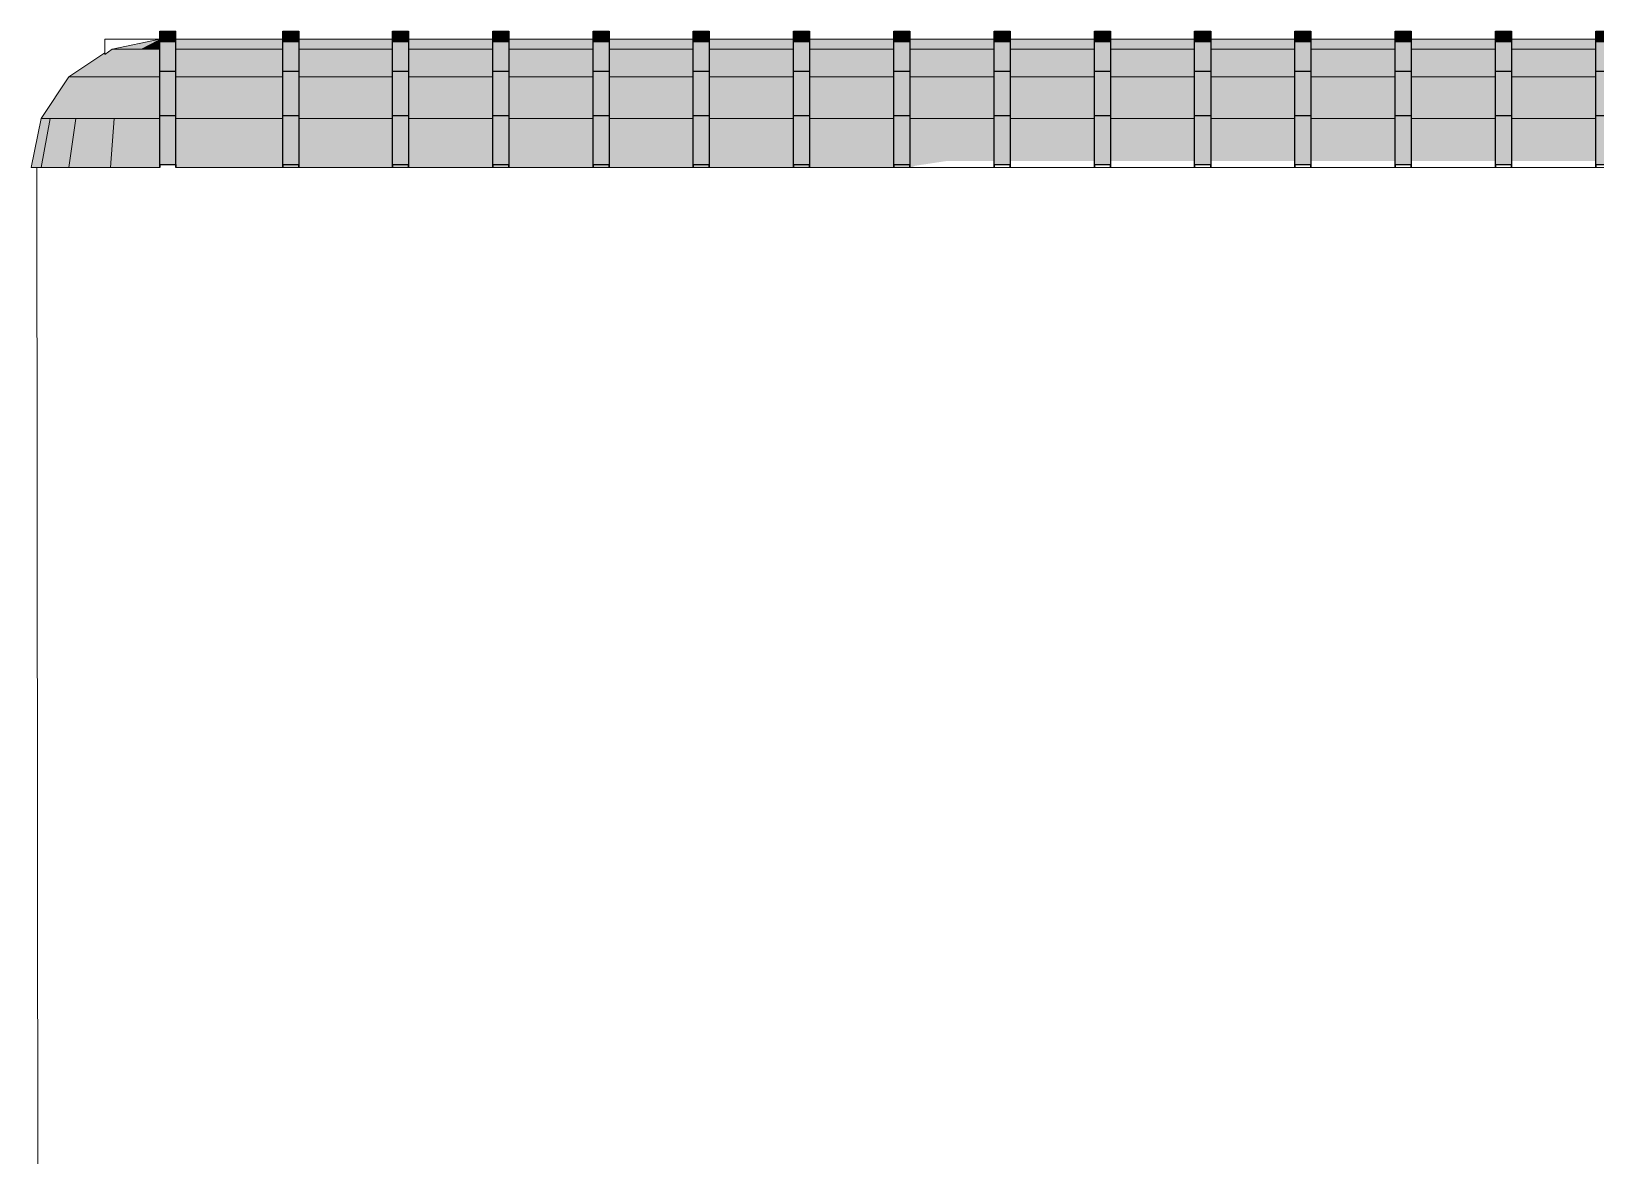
# Model space of a CAD drawing. Header units: millimetres. Extents: x -245 to 49755, y -245 to 41806.
# Drawn here: x 3577 to 5527, y 31748 to 33150 of the extents above; entities that cross this region are included whole.
import ezdxf

# ---------------------------------------------------------------- set-up
doc = ezdxf.new("R2010")
doc.units = ezdxf.units.MM
doc.linetypes.add('PUNKT2_S9', pattern=[1, 0, -1])
doc.layers.add('Standard', color=7, linetype='Continuous', lineweight=25)

msp = doc.modelspace()

# ---------------------------------------------------------------- hatches: boundary and pattern name
at = {"layer": 'Standard', "linetype": 'PUNKT2_S9', "lineweight": 25}
for color, points in [(250, [(3680.6, 33127.6), (3737.2, 33139.8), (3678, 33127.6)]), (250, [(3693.9, 33127.6), (3737.2, 33139.8), (3680.6, 33127.6)]), (250, [(3713.7, 33127.6), (3737.2, 33139.8), (3693.9, 33127.6)]), (250, [(3737.2, 33127.6), (3737.2, 33139.8), (3713.7, 33127.6)]), (8, [(3757.2, 33149.8), (3737.2, 33149.8), (3737.2, 33136.9), (3757.2, 33136.9)]), (8, [(3757.2, 33136.9), (3737.2, 33136.9), (3737.2, 33100), (3757.2, 33100)]), (8, [(3910.6, 33149.8), (3890.6, 33149.8), (3890.6, 33136.9), (3910.6, 33136.9)]), (8, [(3910.6, 33136.9), (3890.6, 33136.9), (3890.6, 33100), (3910.6, 33100)]), (250, [(3632.6, 33092.9), (3680.6, 33127.6), (3678, 33127.6), (3669, 33120.9), (3669, 33123), (3624, 33092.9)]), (250, [(3657.2, 33092.9), (3693.9, 33127.6), (3680.6, 33127.6), (3632.6, 33092.9)]), (250, [(3693.9, 33092.9), (3713.7, 33127.6), (3693.9, 33127.6), (3657.2, 33092.9)]), (250, [(3737.2, 33092.9), (3737.2, 33127.6), (3713.7, 33127.6), (3693.9, 33092.9)]), (8, [(3757.2, 33100), (3737.2, 33100), (3737.2, 33044.9), (3757.2, 33044.9)]), (8, [(3910.6, 33100), (3890.6, 33100), (3890.6, 33044.9), (3910.6, 33044.9)]), (250, [(3600.6, 33041), (3632.6, 33092.9), (3624, 33092.9), (3589.3, 33041)]), (250, [(3632.6, 33041), (3657.2, 33092.9), (3632.6, 33092.9), (3600.6, 33041)]), (250, [(3680.6, 33041), (3693.9, 33092.9), (3657.2, 33092.9), (3632.6, 33041)]), (250, [(3737.2, 33041), (3737.2, 33092.9), (3693.9, 33092.9), (3680.6, 33041)]), (250, [(3589.3, 32979.8), (3600.6, 33041), (3589.3, 33041), (3577.2, 32979.8)]), (250, [(3624, 32979.8), (3632.6, 33041), (3600.6, 33041), (3589.3, 32979.8)]), (250, [(3675.9, 32979.8), (3680.6, 33041), (3632.6, 33041), (3624, 32979.8)]), (250, [(3737.2, 32979.8), (3737.2, 33041), (3680.6, 33041), (3675.9, 32979.8)]), (8, [(3757.2, 33044.9), (3737.2, 33044.9), (3737.2, 32983.6), (3757.2, 32983.6)]), (8, [(3910.6, 33044.9), (3890.6, 33044.9), (3890.6, 32983.6), (3910.6, 32983.6)])]:
    msp.add_hatch(color=color, dxfattribs=at).paths.add_polyline_path(points)
h = msp.add_hatch(color=250, dxfattribs=at)
h.paths.add_polyline_path([(3757.2, 33127.6), (3890.6, 33127.6), (3890.6, 33139.8), (3757.2, 33139.8)])
h.paths.add_polyline_path([(3910.6, 33127.6), (4027.4, 33127.6), (4027.4, 33139.8), (3910.6, 33139.8)])
h.paths.add_polyline_path([(4047.4, 33127.6), (4152.4, 33127.6), (4152.4, 33139.8), (4047.4, 33139.8)])
h.paths.add_polyline_path([(4172.4, 33127.6), (4277.4, 33127.6), (4277.4, 33139.8), (4172.4, 33139.8)])
h.paths.add_polyline_path([(4297.4, 33127.6), (4402.4, 33127.6), (4402.4, 33139.8), (4297.4, 33139.8)])
h.paths.add_polyline_path([(4422.4, 33127.6), (4527.4, 33127.6), (4527.4, 33139.8), (4422.4, 33139.8)])
h.paths.add_polyline_path([(4547.4, 33127.6), (4652.4, 33127.6), (4652.4, 33139.8), (4547.4, 33139.8)])
h.paths.add_polyline_path([(4672.4, 33127.6), (4777.4, 33127.6), (4777.4, 33139.8), (4672.4, 33139.8)])
h.paths.add_polyline_path([(4797.4, 33127.6), (4902.4, 33127.6), (4902.4, 33139.8), (4797.4, 33139.8)])
h.paths.add_polyline_path([(4922.4, 33127.6), (5027.4, 33127.6), (5027.4, 33139.8), (4922.4, 33139.8)])
h.paths.add_polyline_path([(5047.4, 33127.6), (5152.4, 33127.6), (5152.4, 33139.8), (5047.4, 33139.8)])
h.paths.add_polyline_path([(5172.4, 33127.6), (5277.4, 33127.6), (5277.4, 33139.8), (5172.4, 33139.8)])
h.paths.add_polyline_path([(5297.4, 33127.6), (5402.4, 33127.6), (5402.4, 33139.8), (5297.4, 33139.8)])
h.paths.add_polyline_path([(5422.4, 33127.6), (5527.4, 33127.6), (5527.4, 33139.8), (5422.4, 33139.8)])
h.paths.add_polyline_path([(5547.4, 33127.6), (5652.4, 33127.6), (5652.4, 33139.8), (5547.4, 33139.8)])
h.paths.add_polyline_path([(5672.4, 33127.6), (5777.4, 33127.6), (5777.4, 33139.8), (5672.4, 33139.8)])
h.paths.add_polyline_path([(5797.4, 33127.6), (5902.4, 33127.6), (5902.4, 33139.8), (5797.4, 33139.8)])
h.paths.add_polyline_path([(5922.4, 33127.6), (6027.4, 33127.6), (6027.4, 33139.8), (5922.4, 33139.8)])
h.paths.add_polyline_path([(6047.4, 33127.6), (6152.4, 33127.6), (6152.4, 33139.8), (6047.4, 33139.8)])
h.paths.add_polyline_path([(6172.4, 33127.6), (6277.4, 33127.6), (6277.4, 33139.8), (6172.4, 33139.8)])
h.paths.add_polyline_path([(6297.4, 33127.6), (6402.4, 33127.6), (6402.4, 33139.8), (6297.4, 33139.8)])
h.paths.add_polyline_path([(6422.4, 33127.6), (6527.4, 33127.6), (6527.4, 33139.8), (6422.4, 33139.8)])
h.paths.add_polyline_path([(6547.4, 33127.6), (6652.4, 33127.6), (6652.4, 33139.8), (6547.4, 33139.8)])
h.paths.add_polyline_path([(6672.4, 33127.6), (6777.4, 33127.6), (6777.4, 33139.8), (6672.4, 33139.8)])
h.paths.add_polyline_path([(6797.4, 33127.6), (6902.4, 33127.6), (6902.4, 33139.8), (6797.4, 33139.8)])
h.paths.add_polyline_path([(6922.4, 33127.6), (7027.4, 33127.6), (7027.4, 33139.8), (6922.4, 33139.8)])
h.paths.add_polyline_path([(7047.4, 33127.6), (7152.4, 33127.6), (7152.4, 33139.8), (7047.4, 33139.8)])
h.paths.add_polyline_path([(7172.4, 33127.6), (7277.4, 33127.6), (7277.4, 33139.8), (7172.4, 33139.8)])
h.paths.add_polyline_path([(7297.4, 33127.6), (7402.4, 33127.6), (7402.4, 33139.8), (7297.4, 33139.8)])
h.paths.add_polyline_path([(7422.4, 33127.6), (7527.4, 33127.6), (7527.4, 33139.8), (7422.4, 33139.8)])
h.paths.add_polyline_path([(7547.4, 33127.6), (7652.4, 33127.6), (7652.4, 33139.8), (7547.4, 33139.8)])
h.paths.add_polyline_path([(7672.4, 33127.6), (7777.4, 33127.6), (7777.4, 33139.8), (7672.4, 33139.8)])
h.paths.add_polyline_path([(7797.4, 33127.6), (7902.4, 33127.6), (7902.4, 33139.8), (7797.4, 33139.8)])
h.paths.add_polyline_path([(7922.4, 33127.6), (7989.3, 33127.6), (7999.6, 33139.8), (7922.4, 33139.8)])
for points in [[(4047.4, 33149.8), (4047.4, 33136.9), (4027.4, 33136.9), (4027.4, 33149.8)], [(4047.4, 33136.9), (4047.4, 33100), (4027.4, 33100), (4027.4, 33136.9)], [(4172.4, 33149.8), (4172.4, 33136.9), (4152.4, 33136.9), (4152.4, 33149.8)], [(4172.4, 33136.9), (4172.4, 33100), (4152.4, 33100), (4152.4, 33136.9)], [(4297.4, 33149.8), (4297.4, 33136.9), (4277.4, 33136.9), (4277.4, 33149.8)], [(4297.4, 33136.9), (4297.4, 33100), (4277.4, 33100), (4277.4, 33136.9)], [(4422.4, 33149.8), (4422.4, 33136.9), (4402.4, 33136.9), (4402.4, 33149.8)], [(4422.4, 33136.9), (4422.4, 33100), (4402.4, 33100), (4402.4, 33136.9)], [(4547.4, 33149.8), (4547.4, 33136.9), (4527.4, 33136.9), (4527.4, 33149.8)], [(4547.4, 33136.9), (4547.4, 33100), (4527.4, 33100), (4527.4, 33136.9)], [(4672.4, 33149.8), (4672.4, 33136.9), (4652.4, 33136.9), (4652.4, 33149.8)], [(4672.4, 33136.9), (4672.4, 33100), (4652.4, 33100), (4652.4, 33136.9)], [(4797.4, 33149.8), (4797.4, 33136.9), (4777.4, 33136.9), (4777.4, 33149.8)], [(4797.4, 33136.9), (4797.4, 33100), (4777.4, 33100), (4777.4, 33136.9)], [(4922.4, 33149.8), (4922.4, 33136.9), (4902.4, 33136.9), (4902.4, 33149.8)], [(4922.4, 33136.9), (4922.4, 33100), (4902.4, 33100), (4902.4, 33136.9)], [(5047.4, 33149.8), (5047.4, 33136.9), (5027.4, 33136.9), (5027.4, 33149.8)], [(5047.4, 33136.9), (5047.4, 33100), (5027.4, 33100), (5027.4, 33136.9)], [(5172.4, 33149.8), (5172.4, 33136.9), (5152.4, 33136.9), (5152.4, 33149.8)], [(5172.4, 33136.9), (5172.4, 33100), (5152.4, 33100), (5152.4, 33136.9)], [(5297.4, 33149.8), (5297.4, 33136.9), (5277.4, 33136.9), (5277.4, 33149.8)], [(5297.4, 33136.9), (5297.4, 33100), (5277.4, 33100), (5277.4, 33136.9)], [(5422.4, 33149.8), (5422.4, 33136.9), (5402.4, 33136.9), (5402.4, 33149.8)], [(5422.4, 33136.9), (5422.4, 33100), (5402.4, 33100), (5402.4, 33136.9)], [(5547.4, 33149.8), (5547.4, 33136.9), (5527.4, 33136.9), (5527.4, 33149.8)], [(5547.4, 33136.9), (5547.4, 33100), (5527.4, 33100), (5527.4, 33136.9)], [(4047.4, 33100), (4047.4, 33044.9), (4027.4, 33044.9), (4027.4, 33100)], [(4172.4, 33100), (4172.4, 33044.9), (4152.4, 33044.9), (4152.4, 33100)], [(4297.4, 33100), (4297.4, 33044.9), (4277.4, 33044.9), (4277.4, 33100)], [(4422.4, 33100), (4422.4, 33044.9), (4402.4, 33044.9), (4402.4, 33100)], [(4547.4, 33100), (4547.4, 33044.9), (4527.4, 33044.9), (4527.4, 33100)], [(4672.4, 33100), (4672.4, 33044.9), (4652.4, 33044.9), (4652.4, 33100)], [(4797.4, 33100), (4797.4, 33044.9), (4777.4, 33044.9), (4777.4, 33100)], [(4922.4, 33100), (4922.4, 33044.9), (4902.4, 33044.9), (4902.4, 33100)], [(5047.4, 33100), (5047.4, 33044.9), (5027.4, 33044.9), (5027.4, 33100)], [(5172.4, 33100), (5172.4, 33044.9), (5152.4, 33044.9), (5152.4, 33100)], [(5297.4, 33100), (5297.4, 33044.9), (5277.4, 33044.9), (5277.4, 33100)], [(5422.4, 33100), (5422.4, 33044.9), (5402.4, 33044.9), (5402.4, 33100)], [(5547.4, 33100), (5547.4, 33044.9), (5527.4, 33044.9), (5527.4, 33100)], [(4047.4, 33044.9), (4047.4, 32983.6), (4027.4, 32983.6), (4027.4, 33044.9)], [(4172.4, 33044.9), (4172.4, 32983.6), (4152.4, 32983.6), (4152.4, 33044.9)], [(4297.4, 33044.9), (4297.4, 32983.6), (4277.4, 32983.6), (4277.4, 33044.9)], [(4422.4, 33044.9), (4422.4, 32983.6), (4402.4, 32983.6), (4402.4, 33044.9)], [(4547.4, 33044.9), (4547.4, 32983.6), (4527.4, 32983.6), (4527.4, 33044.9)], [(4672.4, 33044.9), (4672.4, 32983.6), (4652.4, 32983.6), (4652.4, 33044.9)], [(4797.4, 33044.9), (4797.4, 32983.6), (4777.4, 32983.6), (4777.4, 33044.9)], [(4922.4, 33044.9), (4922.4, 32983.6), (4902.4, 32983.6), (4902.4, 33044.9)], [(5047.4, 33044.9), (5047.4, 32983.6), (5027.4, 32983.6), (5027.4, 33044.9)], [(5172.4, 33044.9), (5172.4, 32983.6), (5152.4, 32983.6), (5152.4, 33044.9)], [(5297.4, 33044.9), (5297.4, 32983.6), (5277.4, 32983.6), (5277.4, 33044.9)], [(5422.4, 33044.9), (5422.4, 32983.6), (5402.4, 32983.6), (5402.4, 33044.9)], [(5547.4, 33044.9), (5547.4, 32983.6), (5527.4, 32983.6), (5527.4, 33044.9)]]:
    msp.add_hatch(color=8, dxfattribs=at).paths.add_polyline_path(points, flags=16)
h = msp.add_hatch(color=250, dxfattribs=at)
h.paths.add_polyline_path([(3757.2, 33092.9), (3890.6, 33092.9), (3890.6, 33127.6), (3757.2, 33127.6)])
h.paths.add_polyline_path([(3910.6, 33127.6), (3910.6, 33092.9), (4027.4, 33092.9), (4027.4, 33127.6)])
h.paths.add_polyline_path([(4152.4, 33127.6), (4047.4, 33127.6), (4047.4, 33092.9), (4152.4, 33092.9)])
h.paths.add_polyline_path([(4172.4, 33127.6), (4172.4, 33092.9), (4277.4, 33092.9), (4277.4, 33127.6)])
h.paths.add_polyline_path([(5527.4, 33127.6), (5422.4, 33127.6), (5422.4, 33092.9), (5527.4, 33092.9)])
h.paths.add_polyline_path([(5402.4, 33127.6), (5297.4, 33127.6), (5297.4, 33092.9), (5402.4, 33092.9)])
h.paths.add_polyline_path([(5277.4, 33127.6), (5172.4, 33127.6), (5172.4, 33092.9), (5277.4, 33092.9)])
h.paths.add_polyline_path([(5152.4, 33127.6), (5047.4, 33127.6), (5047.4, 33092.9), (5152.4, 33092.9)])
h.paths.add_polyline_path([(5027.4, 33127.6), (4922.4, 33127.6), (4922.4, 33092.9), (5027.4, 33092.9)])
h.paths.add_polyline_path([(4902.4, 33127.6), (4797.4, 33127.6), (4797.4, 33092.9), (4902.4, 33092.9)])
h.paths.add_polyline_path([(4777.4, 33127.6), (4672.4, 33127.6), (4672.4, 33092.9), (4777.4, 33092.9)])
h.paths.add_polyline_path([(4652.4, 33127.6), (4547.4, 33127.6), (4547.4, 33092.9), (4652.4, 33092.9)])
h.paths.add_polyline_path([(4527.4, 33127.6), (4422.4, 33127.6), (4422.4, 33092.9), (4527.4, 33092.9)])
h.paths.add_polyline_path([(4402.4, 33127.6), (4297.4, 33127.6), (4297.4, 33092.9), (4402.4, 33092.9)])
h.paths.add_polyline_path([(5652.4, 33127.6), (5547.4, 33127.6), (5547.4, 33092.9), (5652.4, 33092.9)])
h.paths.add_polyline_path([(6797.4, 33127.6), (6797.4, 33092.9), (6902.4, 33092.9), (6902.4, 33127.6)])
h.paths.add_polyline_path([(6777.4, 33127.6), (6672.4, 33127.6), (6672.4, 33092.9), (6777.4, 33092.9)])
h.paths.add_polyline_path([(6652.4, 33127.6), (6547.4, 33127.6), (6547.4, 33092.9), (6652.4, 33092.9)])
h.paths.add_polyline_path([(6527.4, 33127.6), (6422.4, 33127.6), (6422.4, 33092.9), (6527.4, 33092.9)])
h.paths.add_polyline_path([(6402.4, 33127.6), (6297.4, 33127.6), (6297.4, 33092.9), (6402.4, 33092.9)])
h.paths.add_polyline_path([(6277.4, 33127.6), (6172.4, 33127.6), (6172.4, 33092.9), (6277.4, 33092.9)])
h.paths.add_polyline_path([(6152.4, 33127.6), (6047.4, 33127.6), (6047.4, 33092.9), (6152.4, 33092.9)])
h.paths.add_polyline_path([(6027.4, 33127.6), (5922.4, 33127.6), (5922.4, 33092.9), (6027.4, 33092.9)])
h.paths.add_polyline_path([(5902.4, 33127.6), (5797.4, 33127.6), (5797.4, 33092.9), (5902.4, 33092.9)])
h.paths.add_polyline_path([(5777.4, 33127.6), (5672.4, 33127.6), (5672.4, 33092.9), (5777.4, 33092.9)])
h.paths.add_polyline_path([(6922.4, 33127.6), (6922.4, 33092.9), (7027.4, 33092.9), (7027.4, 33127.6)])
h.paths.add_polyline_path([(7989.3, 33127.6), (7922.4, 33127.6), (7922.4, 33092.9), (7960.2, 33092.9)])
h.paths.add_polyline_path([(7902.4, 33127.6), (7797.4, 33127.6), (7797.4, 33092.9), (7902.4, 33092.9)])
h.paths.add_polyline_path([(7777.4, 33127.6), (7672.4, 33127.6), (7672.4, 33092.9), (7777.4, 33092.9)])
h.paths.add_polyline_path([(7652.4, 33127.6), (7547.4, 33127.6), (7547.4, 33092.9), (7652.4, 33092.9)])
h.paths.add_polyline_path([(7527.4, 33127.6), (7422.4, 33127.6), (7422.4, 33092.9), (7527.4, 33092.9)])
h.paths.add_polyline_path([(7402.4, 33127.6), (7297.4, 33127.6), (7297.4, 33092.9), (7402.4, 33092.9)])
h.paths.add_polyline_path([(7277.4, 33127.6), (7172.4, 33127.6), (7172.4, 33092.9), (7277.4, 33092.9)])
h.paths.add_polyline_path([(7152.4, 33127.6), (7047.4, 33127.6), (7047.4, 33092.9), (7152.4, 33092.9)])
h = msp.add_hatch(color=250, dxfattribs=at)
h.paths.add_polyline_path([(3757.2, 33041), (3890.6, 33041), (3890.6, 33092.9), (3757.2, 33092.9)])
h.paths.add_polyline_path([(3910.6, 33041), (4027.4, 33041), (4027.4, 33092.9), (3910.6, 33092.9)])
h.paths.add_polyline_path([(4047.4, 33041), (4152.4, 33041), (4152.4, 33092.9), (4047.4, 33092.9)])
h.paths.add_polyline_path([(4172.4, 33041), (4277.4, 33041), (4277.4, 33092.9), (4172.4, 33092.9)])
h.paths.add_polyline_path([(4297.4, 33041), (4402.4, 33041), (4402.4, 33092.9), (4297.4, 33092.9)])
h.paths.add_polyline_path([(4422.4, 33041), (4527.4, 33041), (4527.4, 33092.9), (4422.4, 33092.9)])
h.paths.add_polyline_path([(4547.4, 33041), (4652.4, 33041), (4652.4, 33092.9), (4547.4, 33092.9)])
h.paths.add_polyline_path([(4672.4, 33041), (4777.4, 33041), (4777.4, 33092.9), (4672.4, 33092.9)])
h.paths.add_polyline_path([(4797.4, 33041), (4902.4, 33041), (4902.4, 33092.9), (4797.4, 33092.9)])
h.paths.add_polyline_path([(4922.4, 33041), (5027.4, 33041), (5027.4, 33092.9), (4922.4, 33092.9)])
h.paths.add_polyline_path([(5047.4, 33041), (5152.4, 33041), (5152.4, 33092.9), (5047.4, 33092.9)])
h.paths.add_polyline_path([(5172.4, 33041), (5277.4, 33041), (5277.4, 33092.9), (5172.4, 33092.9)])
h.paths.add_polyline_path([(5297.4, 33041), (5402.4, 33041), (5402.4, 33092.9), (5297.4, 33092.9)])
h.paths.add_polyline_path([(5422.4, 33041), (5527.4, 33041), (5527.4, 33092.9), (5422.4, 33092.9)])
h.paths.add_polyline_path([(5547.4, 33041), (5652.4, 33041), (5652.4, 33092.9), (5547.4, 33092.9)])
h.paths.add_polyline_path([(5672.4, 33041), (5777.4, 33041), (5777.4, 33092.9), (5672.4, 33092.9)])
h.paths.add_polyline_path([(5797.4, 33041), (5902.4, 33041), (5902.4, 33092.9), (5797.4, 33092.9)])
h.paths.add_polyline_path([(5922.4, 33041), (6027.4, 33041), (6027.4, 33092.9), (5922.4, 33092.9)])
h.paths.add_polyline_path([(6047.4, 33041), (6152.4, 33041), (6152.4, 33092.9), (6047.4, 33092.9)])
h.paths.add_polyline_path([(6172.4, 33041), (6277.4, 33041), (6277.4, 33092.9), (6172.4, 33092.9)])
h.paths.add_polyline_path([(6297.4, 33041), (6402.4, 33041), (6402.4, 33092.9), (6297.4, 33092.9)])
h.paths.add_polyline_path([(6422.4, 33041), (6527.4, 33041), (6527.4, 33092.9), (6422.4, 33092.9)])
h.paths.add_polyline_path([(6547.4, 33041), (6652.4, 33041), (6652.4, 33092.9), (6547.4, 33092.9)])
h.paths.add_polyline_path([(6672.4, 33041), (6777.4, 33041), (6777.4, 33092.9), (6672.4, 33092.9)])
h.paths.add_polyline_path([(6797.4, 33041), (6902.4, 33041), (6902.4, 33092.9), (6797.4, 33092.9)])
h.paths.add_polyline_path([(6922.4, 33041), (7027.4, 33041), (7027.4, 33092.9), (6922.4, 33092.9)])
h.paths.add_polyline_path([(7047.4, 33041), (7152.4, 33041), (7152.4, 33092.9), (7047.4, 33092.9)])
h.paths.add_polyline_path([(7172.4, 33041), (7277.4, 33041), (7277.4, 33092.9), (7172.4, 33092.9)])
h.paths.add_polyline_path([(7297.4, 33041), (7402.4, 33041), (7402.4, 33092.9), (7297.4, 33092.9)])
h.paths.add_polyline_path([(7422.4, 33041), (7527.4, 33041), (7527.4, 33092.9), (7422.4, 33092.9)])
h.paths.add_polyline_path([(7547.4, 33041), (7652.4, 33041), (7652.4, 33092.9), (7547.4, 33092.9)])
h.paths.add_polyline_path([(7672.4, 33041), (7777.4, 33041), (7777.4, 33092.9), (7672.4, 33092.9)])
h.paths.add_polyline_path([(7797.4, 33041), (7902.4, 33041), (7902.4, 33092.9), (7797.4, 33092.9)])
h.paths.add_polyline_path([(7922.4, 33092.9), (7922.4, 33047.8), (7960.2, 33092.9)])
h = msp.add_hatch(color=250, dxfattribs=at)
h.paths.add_polyline_path([(3757.2, 32979.8), (4674.2, 32979.8), (4678.9, 32982.1), (4681, 32982.4), (4717.8, 32988), (4777.4, 32988), (4777.4, 33041), (4672.4, 33041), (4672.4, 32983.6), (4652.4, 32983.6), (4652.4, 33041), (4547.4, 33041), (4547.4, 32983.6), (4527.4, 32983.6), (4527.4, 33041), (4422.4, 33041), (4422.4, 32983.6), (4402.4, 32983.6), (4402.4, 33041), (4297.4, 33041), (4297.4, 32983.6), (4277.4, 32983.6), (4277.4, 33041), (4172.4, 33041), (4172.4, 32983.6), (4152.4, 32983.6), (4152.4, 33041), (4047.4, 33041), (4047.4, 32983.6), (4027.4, 32983.6), (4027.4, 33041), (3910.6, 33041), (3910.6, 32983.6), (3890.6, 32983.6), (3890.6, 33041), (3757.2, 33041)])
h.paths.add_polyline_path([(5527.4, 33041), (5422.4, 33041), (5422.4, 32988), (5527.4, 32988)])
h.paths.add_polyline_path([(5402.4, 32988), (5402.4, 33041), (5297.4, 33041), (5297.4, 32988)])
h.paths.add_polyline_path([(5172.4, 32988), (5277.4, 32988), (5277.4, 33041), (5172.4, 33041)])
h.paths.add_polyline_path([(5152.4, 32988), (5152.4, 33041), (5047.4, 33041), (5047.4, 32988)])
h.paths.add_polyline_path([(4922.4, 32988), (5027.4, 32988), (5027.4, 33041), (4922.4, 33041)])
h.paths.add_polyline_path([(4902.4, 32988), (4902.4, 33041), (4797.4, 33041), (4797.4, 32988)])
h.paths.add_polyline_path([(5652.4, 33041), (5547.4, 33041), (5547.4, 32988), (5652.4, 32988)])
h.paths.add_polyline_path([(6797.4, 33041), (6797.4, 32983.6), (6777.4, 32983.6), (6777.4, 33041), (6672.4, 33041), (6672.4, 32983.6), (6652.4, 32983.6), (6652.4, 33041), (6547.4, 33041), (6547.4, 32983.6), (6527.4, 32983.6), (6527.4, 33041), (6422.4, 33041), (6422.4, 32983.6), (6402.4, 32983.6), (6402.4, 33041), (6297.4, 33041), (6297.4, 32983.6), (6277.4, 32983.6), (6277.4, 33041), (6172.4, 33041), (6172.4, 32983.6), (6152.4, 32983.6), (6152.4, 33041), (6047.4, 33041), (6047.4, 32983.6), (6027.4, 32983.6), (6027.4, 33041), (5922.4, 33041), (5922.4, 32983.6), (5902.4, 32983.6), (5902.4, 33041), (5797.4, 33041), (5797.4, 32983.6), (5777.4, 32983.6), (5777.4, 33041), (5672.4, 33041), (5672.4, 32988), (5746.1, 32988), (5748.4, 32987.7), (5784.9, 32982.1), (5786.9, 32981.1), (5789.6, 32979.8), (7865.3, 32979.8), (7902.4, 33024), (7902.4, 33041), (7797.4, 33041), (7797.4, 32983.6), (7777.4, 32983.6), (7777.4, 33041), (7672.4, 33041), (7672.4, 32983.6), (7652.4, 32983.6), (7652.4, 33041), (7547.4, 33041), (7547.4, 32983.6), (7527.4, 32983.6), (7527.4, 33041), (7422.4, 33041), (7422.4, 32983.6), (7402.4, 32983.6), (7402.4, 33041), (7297.4, 33041), (7297.4, 32983.6), (7277.4, 32983.6), (7277.4, 33041), (7172.4, 33041), (7172.4, 32983.6), (7152.4, 32983.6), (7152.4, 33041), (7047.4, 33041), (7047.4, 32983.6), (7027.4, 32983.6), (7027.4, 33041), (6922.4, 33041), (6922.4, 32983.6), (6902.4, 32983.6), (6902.4, 33041)])

# ---------------------------------------------------------------- linework, layer by layer
at = {"layer": 'Standard', "color": 253, "linetype": 'Continuous', "lineweight": 18}
for p, q in [((3737.2, 33139.8), (3669, 33139.8)), ((3669, 33139.8), (3669, 33120.9)), ((3737.2, 33139.8), (3669, 33139.8)), ((3737.2, 33139.8), (3678, 33127.6)), ((3777.4, 33139.8), (3757.2, 33139.8)), ((3777.4, 33139.8), (3757.2, 33139.8)), ((3890.6, 33139.8), (3777.4, 33139.8)), ((3890.6, 33139.8), (3777.4, 33139.8)), ((4027.4, 33139.8), (3910.6, 33139.8)), ((4027.4, 33139.8), (3910.6, 33139.8)), ((4152.4, 33139.8), (4047.4, 33139.8)), ((4152.4, 33139.8), (4047.4, 33139.8)), ((4277.4, 33139.8), (4172.4, 33139.8)), ((4277.4, 33139.8), (4172.4, 33139.8)), ((4402.4, 33139.8), (4297.4, 33139.8)), ((4402.4, 33139.8), (4297.4, 33139.8)), ((4527.4, 33139.8), (4422.4, 33139.8)), ((4527.4, 33139.8), (4422.4, 33139.8)), ((4652.4, 33139.8), (4547.4, 33139.8)), ((4652.4, 33139.8), (4547.4, 33139.8)), ((4777.4, 33139.8), (4672.4, 33139.8)), ((4777.4, 33139.8), (4672.4, 33139.8)), ((4902.4, 33139.8), (4797.4, 33139.8)), ((4902.4, 33139.8), (4797.4, 33139.8)), ((5027.4, 33139.8), (4922.4, 33139.8)), ((5027.4, 33139.8), (4922.4, 33139.8)), ((5152.4, 33139.8), (5047.4, 33139.8)), ((5152.4, 33139.8), (5047.4, 33139.8)), ((5277.4, 33139.8), (5172.4, 33139.8)), ((5277.4, 33139.8), (5172.4, 33139.8)), ((5402.4, 33139.8), (5297.4, 33139.8)), ((5402.4, 33139.8), (5297.4, 33139.8)), ((5527.4, 33139.8), (5422.4, 33139.8)), ((5527.4, 33139.8), (5422.4, 33139.8)), ((3678, 33127.6), (3669, 33120.9)), ((3584.2, 32979.8), (3585.8, 30842.1))]:
    msp.add_line(p, q, dxfattribs=at)
at = {"layer": 'Standard', "color": 252, "linetype": 'Continuous', "lineweight": -3}
for p, q in [((3737.2, 33149.8), (3757.2, 33149.8)), ((3737.2, 33136.9), (3737.2, 33149.8)), ((3737.2, 33100), (3737.2, 33136.9)), ((3737.2, 33136.9), (3757.2, 33136.9)), ((3757.2, 33136.9), (3757.2, 33149.8)), ((3757.2, 33100), (3757.2, 33136.9)), ((3890.6, 33136.9), (3890.6, 33149.8)), ((3890.6, 33149.8), (3910.6, 33149.8)), ((3890.6, 33100), (3890.6, 33136.9)), ((3890.6, 33136.9), (3910.6, 33136.9)), ((3910.6, 33149.8), (3910.6, 33136.9)), ((3910.6, 33136.9), (3910.6, 33100)), ((4027.4, 33136.9), (4027.4, 33149.8)), ((4027.4, 33149.8), (4047.4, 33149.8)), ((4027.4, 33100), (4027.4, 33136.9)), ((4027.4, 33136.9), (4047.4, 33136.9)), ((4047.4, 33149.8), (4047.4, 33136.9)), ((4047.4, 33136.9), (4047.4, 33100)), ((4152.4, 33136.9), (4152.4, 33149.8)), ((4152.4, 33149.8), (4172.4, 33149.8)), ((4152.4, 33100), (4152.4, 33136.9)), ((4152.4, 33136.9), (4172.4, 33136.9)), ((4172.4, 33149.8), (4172.4, 33136.9)), ((4172.4, 33136.9), (4172.4, 33100)), ((4277.4, 33136.9), (4277.4, 33149.8)), ((4277.4, 33149.8), (4297.4, 33149.8)), ((4277.4, 33100), (4277.4, 33136.9)), ((4277.4, 33136.9), (4297.4, 33136.9)), ((4297.4, 33149.8), (4297.4, 33136.9)), ((4297.4, 33136.9), (4297.4, 33100)), ((4402.4, 33136.9), (4402.4, 33149.8)), ((4402.4, 33149.8), (4422.4, 33149.8)), ((4402.4, 33100), (4402.4, 33136.9)), ((4402.4, 33136.9), (4422.4, 33136.9)), ((4422.4, 33149.8), (4422.4, 33136.9)), ((4422.4, 33136.9), (4422.4, 33100)), ((4527.4, 33136.9), (4527.4, 33149.8)), ((4527.4, 33149.8), (4547.4, 33149.8)), ((4527.4, 33100), (4527.4, 33136.9)), ((4527.4, 33136.9), (4547.4, 33136.9)), ((4547.4, 33149.8), (4547.4, 33136.9)), ((4547.4, 33136.9), (4547.4, 33100)), ((4652.4, 33136.9), (4652.4, 33149.8)), ((4652.4, 33149.8), (4672.4, 33149.8)), ((4652.4, 33100), (4652.4, 33136.9)), ((4652.4, 33136.9), (4672.4, 33136.9)), ((4672.4, 33149.8), (4672.4, 33136.9)), ((4672.4, 33136.9), (4672.4, 33100)), ((4777.4, 33136.9), (4777.4, 33149.8)), ((4777.4, 33149.8), (4797.4, 33149.8)), ((4777.4, 33100), (4777.4, 33136.9)), ((4777.4, 33136.9), (4797.4, 33136.9)), ((4797.4, 33149.8), (4797.4, 33136.9)), ((4797.4, 33136.9), (4797.4, 33100)), ((4902.4, 33136.9), (4902.4, 33149.8)), ((4902.4, 33149.8), (4922.4, 33149.8)), ((4902.4, 33100), (4902.4, 33136.9)), ((4902.4, 33136.9), (4922.4, 33136.9)), ((4922.4, 33149.8), (4922.4, 33136.9)), ((4922.4, 33136.9), (4922.4, 33100)), ((5027.4, 33136.9), (5027.4, 33149.8)), ((5027.4, 33149.8), (5047.4, 33149.8)), ((5027.4, 33100), (5027.4, 33136.9)), ((5027.4, 33136.9), (5047.4, 33136.9)), ((5047.4, 33149.8), (5047.4, 33136.9)), ((5047.4, 33136.9), (5047.4, 33100)), ((5152.4, 33136.9), (5152.4, 33149.8)), ((5152.4, 33149.8), (5172.4, 33149.8)), ((5152.4, 33100), (5152.4, 33136.9)), ((5152.4, 33136.9), (5172.4, 33136.9)), ((5172.4, 33149.8), (5172.4, 33136.9)), ((5172.4, 33136.9), (5172.4, 33100)), ((5277.4, 33136.9), (5277.4, 33149.8)), ((5277.4, 33149.8), (5297.4, 33149.8)), ((5277.4, 33100), (5277.4, 33136.9)), ((5277.4, 33136.9), (5297.4, 33136.9)), ((5297.4, 33149.8), (5297.4, 33136.9)), ((5297.4, 33136.9), (5297.4, 33100)), ((5402.4, 33136.9), (5402.4, 33149.8)), ((5402.4, 33149.8), (5422.4, 33149.8)), ((5402.4, 33100), (5402.4, 33136.9)), ((5402.4, 33136.9), (5422.4, 33136.9)), ((5422.4, 33149.8), (5422.4, 33136.9)), ((5422.4, 33136.9), (5422.4, 33100)), ((5527.4, 33136.9), (5527.4, 33149.8)), ((5527.4, 33149.8), (5547.4, 33149.8)), ((5527.4, 33100), (5527.4, 33136.9)), ((5527.4, 33136.9), (5547.4, 33136.9)), ((3737.2, 33044.9), (3737.2, 33100)), ((3737.2, 33100), (3757.2, 33100)), ((3757.2, 33044.9), (3757.2, 33100)), ((3890.6, 33044.9), (3890.6, 33100)), ((3890.6, 33100), (3910.6, 33100)), ((3910.6, 33100), (3910.6, 33044.9)), ((4027.4, 33044.9), (4027.4, 33100)), ((4027.4, 33100), (4047.4, 33100)), ((4047.4, 33100), (4047.4, 33044.9)), ((4152.4, 33044.9), (4152.4, 33100)), ((4152.4, 33100), (4172.4, 33100)), ((4172.4, 33100), (4172.4, 33044.9)), ((4277.4, 33044.9), (4277.4, 33100)), ((4277.4, 33100), (4297.4, 33100)), ((4297.4, 33100), (4297.4, 33044.9)), ((4402.4, 33044.9), (4402.4, 33100)), ((4402.4, 33100), (4422.4, 33100)), ((4422.4, 33100), (4422.4, 33044.9)), ((4527.4, 33044.9), (4527.4, 33100)), ((4527.4, 33100), (4547.4, 33100)), ((4547.4, 33100), (4547.4, 33044.9)), ((4652.4, 33044.9), (4652.4, 33100)), ((4652.4, 33100), (4672.4, 33100)), ((4672.4, 33100), (4672.4, 33044.9)), ((4777.4, 33044.9), (4777.4, 33100)), ((4777.4, 33100), (4797.4, 33100)), ((4797.4, 33100), (4797.4, 33044.9)), ((4902.4, 33044.9), (4902.4, 33100)), ((4902.4, 33100), (4922.4, 33100)), ((4922.4, 33100), (4922.4, 33044.9)), ((5027.4, 33044.9), (5027.4, 33100)), ((5027.4, 33100), (5047.4, 33100)), ((5047.4, 33100), (5047.4, 33044.9)), ((5152.4, 33044.9), (5152.4, 33100)), ((5152.4, 33100), (5172.4, 33100)), ((5172.4, 33100), (5172.4, 33044.9)), ((5277.4, 33044.9), (5277.4, 33100)), ((5277.4, 33100), (5297.4, 33100)), ((5297.4, 33100), (5297.4, 33044.9)), ((5402.4, 33044.9), (5402.4, 33100)), ((5402.4, 33100), (5422.4, 33100)), ((5422.4, 33100), (5422.4, 33044.9)), ((5527.4, 33044.9), (5527.4, 33100)), ((5527.4, 33100), (5547.4, 33100)), ((3737.2, 32983.6), (3737.2, 33044.9)), ((3737.2, 33044.9), (3757.2, 33044.9)), ((3757.2, 32983.6), (3757.2, 33044.9)), ((3890.6, 32983.6), (3890.6, 33044.9)), ((3890.6, 33044.9), (3910.6, 33044.9)), ((3910.6, 33044.9), (3910.6, 32983.6)), ((4027.4, 32983.6), (4027.4, 33044.9)), ((4027.4, 33044.9), (4047.4, 33044.9)), ((4047.4, 33044.9), (4047.4, 32983.6)), ((4152.4, 32983.6), (4152.4, 33044.9)), ((4152.4, 33044.9), (4172.4, 33044.9)), ((4172.4, 33044.9), (4172.4, 32983.6)), ((4277.4, 32983.6), (4277.4, 33044.9)), ((4277.4, 33044.9), (4297.4, 33044.9)), ((4297.4, 33044.9), (4297.4, 32983.6)), ((4402.4, 32983.6), (4402.4, 33044.9)), ((4402.4, 33044.9), (4422.4, 33044.9)), ((4422.4, 33044.9), (4422.4, 32983.6)), ((4527.4, 32983.6), (4527.4, 33044.9)), ((4527.4, 33044.9), (4547.4, 33044.9)), ((4547.4, 33044.9), (4547.4, 32983.6)), ((4652.4, 32983.6), (4652.4, 33044.9)), ((4652.4, 33044.9), (4672.4, 33044.9)), ((4672.4, 33044.9), (4672.4, 32983.6)), ((4777.4, 32983.6), (4777.4, 33044.9)), ((4777.4, 33044.9), (4797.4, 33044.9)), ((4797.4, 33044.9), (4797.4, 32983.6)), ((4902.4, 32983.6), (4902.4, 33044.9)), ((4902.4, 33044.9), (4922.4, 33044.9)), ((4922.4, 33044.9), (4922.4, 32983.6)), ((5027.4, 32983.6), (5027.4, 33044.9)), ((5027.4, 33044.9), (5047.4, 33044.9)), ((5047.4, 33044.9), (5047.4, 32983.6)), ((5152.4, 32983.6), (5152.4, 33044.9)), ((5152.4, 33044.9), (5172.4, 33044.9)), ((5172.4, 33044.9), (5172.4, 32983.6)), ((5277.4, 32983.6), (5277.4, 33044.9)), ((5277.4, 33044.9), (5297.4, 33044.9)), ((5297.4, 33044.9), (5297.4, 32983.6)), ((5402.4, 32983.6), (5402.4, 33044.9)), ((5402.4, 33044.9), (5422.4, 33044.9)), ((5422.4, 33044.9), (5422.4, 32983.6)), ((5527.4, 32983.6), (5527.4, 33044.9)), ((5527.4, 33044.9), (5547.4, 33044.9)), ((3737.2, 32979.8), (3737.2, 32983.6)), ((3737.2, 32983.6), (3737.2, 32979.8)), ((3737.2, 32983.6), (3757.2, 32983.6)), ((3757.2, 32983.6), (3757.2, 32979.8)), ((3757.2, 32979.8), (3757.2, 32983.6)), ((3890.6, 32983.6), (3890.6, 32979.8)), ((3890.6, 32979.8), (3890.6, 32983.6)), ((3890.6, 32983.6), (3910.6, 32983.6)), ((3910.6, 32983.6), (3910.6, 32979.8)), ((3910.6, 32979.8), (3910.6, 32983.6)), ((4027.4, 32983.6), (4027.4, 32979.8)), ((4027.4, 32979.8), (4027.4, 32983.6)), ((4027.4, 32983.6), (4047.4, 32983.6)), ((4047.4, 32983.6), (4047.4, 32979.8)), ((4047.4, 32979.8), (4047.4, 32983.6)), ((4152.4, 32983.6), (4152.4, 32979.8)), ((4152.4, 32979.8), (4152.4, 32983.6)), ((4152.4, 32983.6), (4172.4, 32983.6)), ((4172.4, 32983.6), (4172.4, 32979.8)), ((4172.4, 32979.8), (4172.4, 32983.6)), ((4277.4, 32983.6), (4277.4, 32979.8)), ((4277.4, 32979.8), (4277.4, 32983.6)), ((4277.4, 32983.6), (4297.4, 32983.6)), ((4297.4, 32983.6), (4297.4, 32979.8)), ((4297.4, 32979.8), (4297.4, 32983.6)), ((4402.4, 32983.6), (4402.4, 32979.8)), ((4402.4, 32979.8), (4402.4, 32983.6)), ((4402.4, 32983.6), (4422.4, 32983.6)), ((4422.4, 32983.6), (4422.4, 32979.8)), ((4422.4, 32979.8), (4422.4, 32983.6)), ((4527.4, 32983.6), (4527.4, 32979.8)), ((4527.4, 32979.8), (4527.4, 32983.6)), ((4527.4, 32983.6), (4547.4, 32983.6)), ((4547.4, 32983.6), (4547.4, 32979.8)), ((4547.4, 32979.8), (4547.4, 32983.6)), ((4652.4, 32983.6), (4652.4, 32979.8)), ((4652.4, 32979.8), (4652.4, 32983.6)), ((4652.4, 32983.6), (4672.4, 32983.6)), ((4672.4, 32983.6), (4672.4, 32979.8)), ((4672.4, 32979.8), (4672.4, 32983.6)), ((4777.4, 32983.6), (4777.4, 32979.8)), ((4777.4, 32979.8), (4777.4, 32983.6)), ((4777.4, 32983.6), (4797.4, 32983.6)), ((4797.4, 32983.6), (4797.4, 32979.8)), ((4797.4, 32979.8), (4797.4, 32983.6)), ((4902.4, 32983.6), (4902.4, 32979.8)), ((4902.4, 32979.8), (4902.4, 32983.6)), ((4902.4, 32983.6), (4922.4, 32983.6)), ((4922.4, 32983.6), (4922.4, 32979.8)), ((4922.4, 32979.8), (4922.4, 32983.6)), ((5027.4, 32983.6), (5027.4, 32979.8)), ((5027.4, 32979.8), (5027.4, 32983.6)), ((5027.4, 32983.6), (5047.4, 32983.6)), ((5047.4, 32983.6), (5047.4, 32979.8)), ((5047.4, 32979.8), (5047.4, 32983.6)), ((5152.4, 32983.6), (5152.4, 32979.8)), ((5152.4, 32979.8), (5152.4, 32983.6)), ((5152.4, 32983.6), (5172.4, 32983.6)), ((5172.4, 32983.6), (5172.4, 32979.8)), ((5172.4, 32979.8), (5172.4, 32983.6)), ((5277.4, 32983.6), (5277.4, 32979.8)), ((5277.4, 32979.8), (5277.4, 32983.6)), ((5277.4, 32983.6), (5297.4, 32983.6)), ((5297.4, 32983.6), (5297.4, 32979.8)), ((5297.4, 32979.8), (5297.4, 32983.6)), ((5402.4, 32983.6), (5402.4, 32979.8)), ((5402.4, 32979.8), (5402.4, 32983.6)), ((5402.4, 32983.6), (5422.4, 32983.6)), ((5422.4, 32983.6), (5422.4, 32979.8)), ((5422.4, 32979.8), (5422.4, 32983.6)), ((5527.4, 32983.6), (5527.4, 32979.8)), ((5527.4, 32979.8), (5527.4, 32983.6)), ((5527.4, 32983.6), (5547.4, 32983.6))]:
    msp.add_line(p, q, dxfattribs=at)
at = {"layer": 'Standard', "color": 250, "linetype": 'Continuous', "lineweight": 18}
for p, q in [((3757.2, 33139.8), (3777.4, 33139.8)), ((3777.4, 33139.8), (3890.6, 33139.8)), ((3910.6, 33139.8), (4027.4, 33139.8)), ((4047.4, 33139.8), (4152.4, 33139.8)), ((4172.4, 33139.8), (4277.4, 33139.8)), ((4297.4, 33139.8), (4402.4, 33139.8)), ((4422.4, 33139.8), (4527.4, 33139.8)), ((4547.4, 33139.8), (4652.4, 33139.8)), ((4672.4, 33139.8), (4777.4, 33139.8)), ((4797.4, 33139.8), (4902.4, 33139.8)), ((4922.4, 33139.8), (5027.4, 33139.8)), ((5047.4, 33139.8), (5152.4, 33139.8)), ((5172.4, 33139.8), (5277.4, 33139.8)), ((5297.4, 33139.8), (5402.4, 33139.8)), ((5422.4, 33139.8), (5527.4, 33139.8)), ((3669, 33123), (3624, 33092.9)), ((3678, 33127.6), (3680.6, 33127.6)), ((3680.6, 33127.6), (3693.9, 33127.6)), ((3693.9, 33127.6), (3713.7, 33127.6)), ((3713.7, 33127.6), (3737.2, 33127.6)), ((3757.2, 33127.6), (3777.4, 33127.6)), ((3777.4, 33127.6), (3890.6, 33127.6)), ((3910.6, 33127.6), (4027.4, 33127.6)), ((4047.4, 33127.6), (4152.4, 33127.6)), ((4172.4, 33127.6), (4277.4, 33127.6)), ((4297.4, 33127.6), (4402.4, 33127.6)), ((4422.4, 33127.6), (4527.4, 33127.6)), ((4547.4, 33127.6), (4652.4, 33127.6)), ((4672.4, 33127.6), (4777.4, 33127.6)), ((4797.4, 33127.6), (4902.4, 33127.6)), ((4922.4, 33127.6), (5027.4, 33127.6)), ((5047.4, 33127.6), (5152.4, 33127.6)), ((5172.4, 33127.6), (5277.4, 33127.6)), ((5297.4, 33127.6), (5402.4, 33127.6)), ((5422.4, 33127.6), (5527.4, 33127.6)), ((3624, 33092.9), (3589.3, 33041)), ((3624, 33092.9), (3632.6, 33092.9)), ((3632.6, 33092.9), (3657.2, 33092.9)), ((3657.2, 33092.9), (3693.9, 33092.9)), ((3693.9, 33092.9), (3737.2, 33092.9)), ((3757.2, 33092.9), (3777.4, 33092.9)), ((3777.4, 33092.9), (3890.6, 33092.9)), ((3910.6, 33092.9), (4027.4, 33092.9)), ((4047.4, 33092.9), (4152.4, 33092.9)), ((4172.4, 33092.9), (4277.4, 33092.9)), ((4297.4, 33092.9), (4402.4, 33092.9)), ((4422.4, 33092.9), (4527.4, 33092.9)), ((4547.4, 33092.9), (4652.4, 33092.9)), ((4672.4, 33092.9), (4777.4, 33092.9)), ((4797.4, 33092.9), (4902.4, 33092.9)), ((4922.4, 33092.9), (5027.4, 33092.9)), ((5047.4, 33092.9), (5152.4, 33092.9)), ((5172.4, 33092.9), (5277.4, 33092.9)), ((5297.4, 33092.9), (5402.4, 33092.9)), ((5422.4, 33092.9), (5527.4, 33092.9)), ((3589.3, 33041), (3577.2, 32979.8)), ((3589.3, 33041), (3600.6, 33041)), ((3600.6, 33041), (3589.3, 32979.8)), ((3600.6, 33041), (3632.6, 33041)), ((3632.6, 33041), (3624, 32979.8)), ((3632.6, 33041), (3680.6, 33041)), ((3680.6, 33041), (3675.9, 32979.8)), ((3680.6, 33041), (3737.2, 33041)), ((3757.2, 33041), (3777.4, 33041)), ((3777.4, 33041), (3890.6, 33041)), ((3910.6, 33041), (4027.4, 33041)), ((4047.4, 33041), (4152.4, 33041)), ((4172.4, 33041), (4277.4, 33041)), ((4297.4, 33041), (4402.4, 33041)), ((4422.4, 33041), (4527.4, 33041)), ((4547.4, 33041), (4652.4, 33041)), ((4672.4, 33041), (4777.4, 33041)), ((4797.4, 33041), (4902.4, 33041)), ((4922.4, 33041), (5027.4, 33041)), ((5047.4, 33041), (5152.4, 33041)), ((5172.4, 33041), (5277.4, 33041)), ((5297.4, 33041), (5402.4, 33041)), ((5422.4, 33041), (5527.4, 33041)), ((3577.2, 32979.8), (3589.3, 32979.8)), ((3589.3, 32979.8), (3624, 32979.8)), ((3624, 32979.8), (3675.9, 32979.8)), ((3675.9, 32979.8), (3737.2, 32979.8)), ((3737.2, 32979.8), (3737.2, 32983.6)), ((3757.2, 32983.6), (3757.2, 32979.8)), ((3757.2, 32979.8), (7865.3, 32979.8))]:
    msp.add_line(p, q, dxfattribs=at)

doc.saveas('drawing.dxf')
